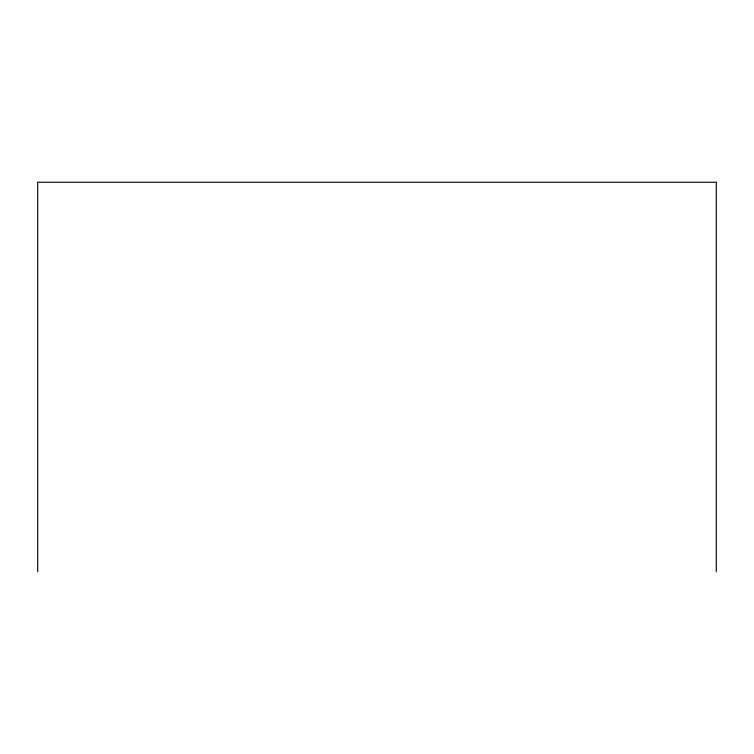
<?xml version="1.0" encoding="UTF-8"?>
<svg xmlns="http://www.w3.org/2000/svg" width="754" height="754" viewBox="0 0 754 754"><rect width="100%" height="100%" fill="white"/><g stroke="black" fill="none" stroke-linecap="round" stroke-linejoin="round"><path stroke-width="1.13" d="M716.3 571.739L716.3 182.261L37.7 182.261L37.7 571.739"/></g></svg>
